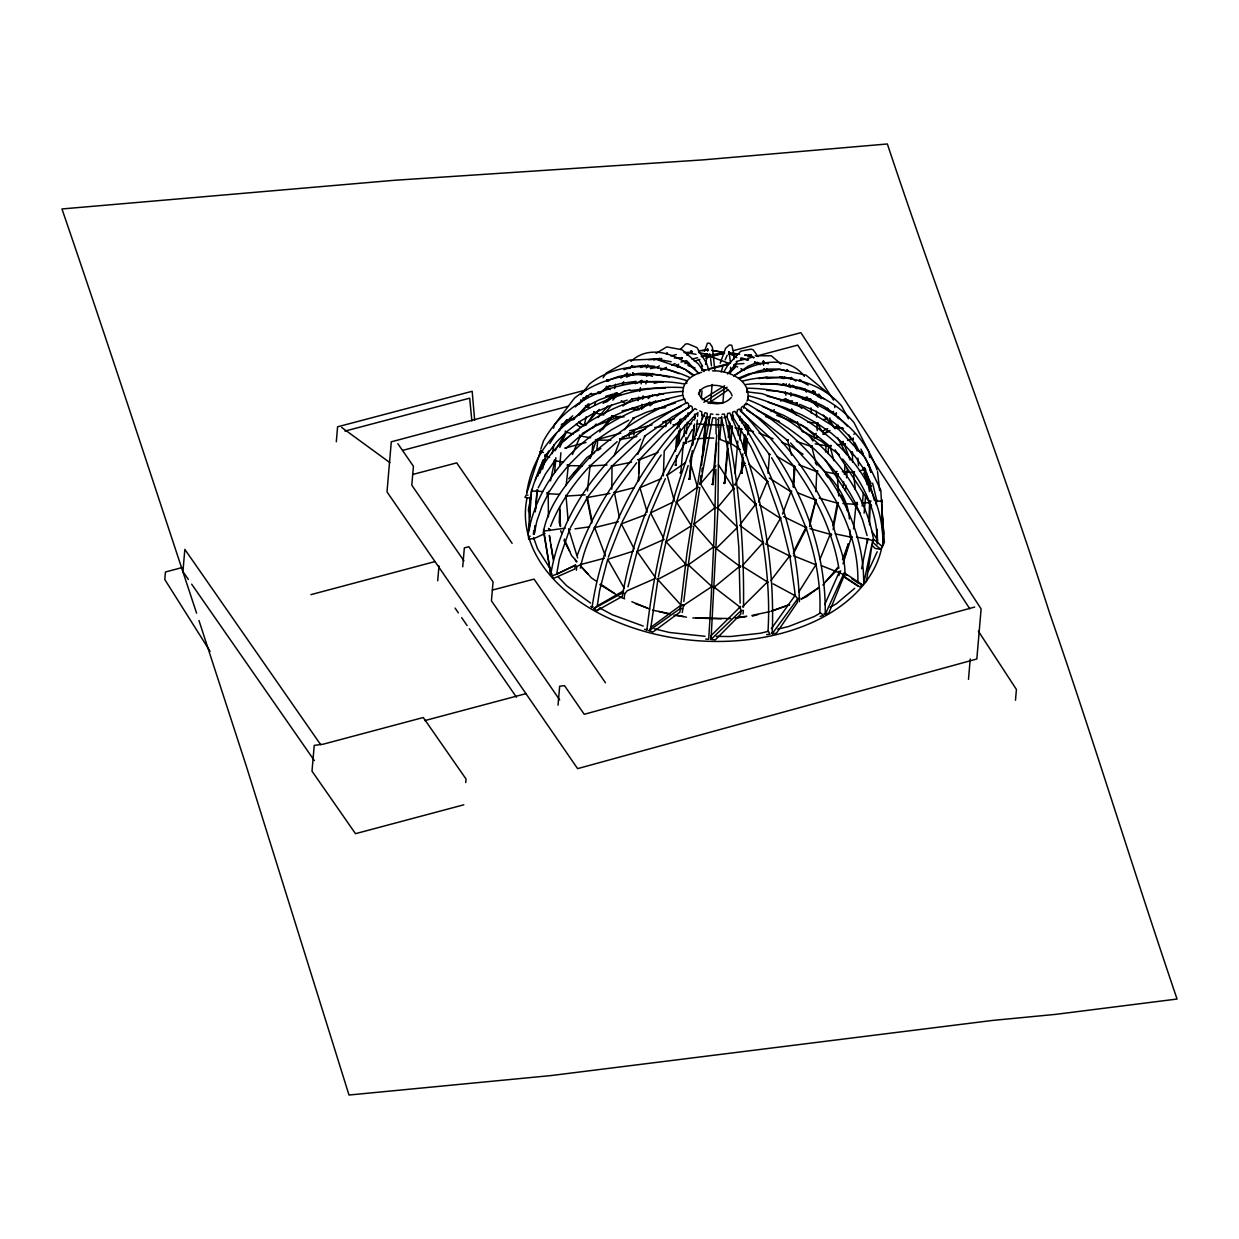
<?xml version="1.0" encoding="UTF-8"?>
<svg xmlns="http://www.w3.org/2000/svg" width="1239" height="1239" viewBox="0 0 1239 1239"><rect width="100%" height="100%" fill="white"/><g stroke="black" fill="none" stroke-linecap="round" stroke-linejoin="round"><path stroke-width="1.5" d="M740.117 603.13L738.816 546.957L733.689 489.235M718.899 424.543L717.83 510.747L711.047 639.386L715.29 639.882L740.736 614.188L741.046 610.626L739.993 607.11L715.739 588.386M611.787 489.235L612.035 466.158L640.501 439.303M715.91 469.38L714.531 527.21L710.923 602.866L708.677 639.309L705.703 639.061M666.427 539.956L676.54 502.12L697.48 487.113L689.813 460.893L707.082 416.939L707.206 413.33L704.96 412.711C674.914 481.661 655.617 555.366 646.866 630.047L644.605 629.242M868.942 521.108L869.546 502.647L862.251 502.802M869.499 524.763L870.227 502.616L868.926 502.538L870.227 502.616M663.33 475.869L664.228 450.996L684.625 426.015L696.829 413.346M666.861 353.936L666.892 352.976L667.418 354.416M638.302 480.887L638.472 477.061M638.627 473.252L639.185 459.87L663.485 434.393L692.462 410.744L692.276 406.981L690.712 405.726C638.333 441.704 598.917 495.554 577.359 555.149M638.627 480.902L639.494 459.886L638.008 459.746L639.494 459.886M743.508 607.11C744.283 542.388 738.769 477.247 724.381 414.089L722.058 414.275M815.866 491.62L816.795 471.687L790.59 442.989M729.539 352.976L729.461 354.493L728.578 353.812M529.27 529.998L529.719 522.548M530.044 516.957C527.086 490.226 538.144 468.931 555.366 448.874C589.005 415.189 635.034 394.343 682.488 391.385L682.735 394.095M534.845 525.584L534.381 533.281L533.405 534.35L533.715 530.602M535.898 508.238L537.029 491.202L542.589 491.527M793.254 483.427L794.4 466.824L769.094 436.732L740.519 411.162L741.418 407.43L742.904 406.284C783.28 435.416 812.877 477.588 832.716 522.889C836.062 540.885 846.81 558.046 844.642 576.832L859.665 586.852L862.576 584.901L844.936 573.27L843.465 574.431L825.236 614.343L824.105 613.444M793.146 486.819L794.555 466.53L793.672 466.964L794.555 466.53M793.549 487.376L794.911 467.599C816.362 497.551 832.654 531.717 838.865 568.205M768.025 473.344L769.465 454.636L748.883 427.161L736.616 413.671L737.422 410.001L739.203 409.056C791.767 463.262 826.428 538.036 825.236 614.343L828.906 612.918L843.155 577.978L843.465 574.431L821.472 565.65M531.376 494.578L528.062 534.799C540.436 459.7 612.298 409.009 683.123 395.21L683.82 399.423M535.294 511.846L537.029 491.202L531.686 491.031M336.311 441.75L337.581 426.805L472.167 391.276L474.676 420.207M437.708 580.781L438.978 565.96M462.72 566.796L464.346 547.886L468.807 546.709L493.06 581.912L491.434 600.822L559.672 699.911M465.74 782.568L466.034 779.021L423.273 717.52L323.131 744.205L314.226 745.382L312.011 771.169L355.5 833.677L463.82 804.808M531.33 493.014L531.624 489.451M540.545 453.691L540.854 450.129L526.668 493.37C536.75 420.532 615.953 383.61 682.875 387.59M543.224 533.049C548.691 500.587 573.734 475.203 594.89 451.616C621.73 429.515 651.017 408.777 684.749 398.943L685.817 403.047M552.176 573.936L550.766 574.431L543.534 529.502M554.592 472.57L555.862 457.749M559.78 465.756L560.895 452.777M558.03 705.177L559.656 686.267L564.488 685.632L584.235 714.299L974.675 607.048M577.637 557.968L568.593 528.836L569.537 529.703L559.393 559.006L556.636 574.199L575.128 565.418L574.819 568.98L553.554 578.412L551.99 575.841L555.908 574.447M576.383 570.234L576.693 566.672L575.128 565.418M580.394 568.097C585.397 541.52 599.521 517.298 613.305 494.346M591.948 453.567L592.908 442.447M596.826 450.454L597.787 439.334L620.785 433.201M629.149 436.407L629.474 432.69M633.872 435.152L634.353 429.592M624.363 597.291L624.673 593.744L627.244 590.755L654.161 578.923M665.73 426.665L666.195 421.105M670.593 423.552L670.918 419.835M675.441 451.306L676.742 436.082M677.392 428.462L677.888 422.762M675.813 465.152L676.618 455.627M677.439 446.117L678.74 430.878M679.065 427.068L679.715 419.463M682.983 391.896C682.813 381.55 692.477 374.596 701.63 372.335M678.802 443.686L680.118 428.446M680.598 422.747L680.923 418.937M680.8 472.802L683.401 442.338M683.897 436.624L684.873 425.194M685.368 419.479L685.694 415.684M685.508 443.19L686.003 437.475M686.329 433.665L687.304 422.236M687.8 416.536L688.125 412.726M689.318 479.028L691.439 454.279M692.245 444.77L693.886 425.72M694.367 420.021L694.862 414.306M689.829 479.245L688.807 479.214L689.829 479.245L692.276 450.686M692.771 444.971L694.568 424.032M695.048 418.317L695.389 414.507L694.351 414.476M712.905 414.244L710.567 413.888L700.856 464.129L686.824 554.267L679.917 612.143L652.876 632.06L649.112 630.651L650.862 627.337L657.94 579.341L685.957 564.473L666.04 541.644L691.393 525.801L676.54 502.12L688.156 465.508M695.993 435.338L697.294 420.098M697.619 416.289L697.96 412.479M699.416 395.349L699.911 389.635M682.255 612.5L683.37 605.484L711.867 586.574L688.295 564.829L693.732 526.157M702.141 418.767L702.451 415.065M701.584 465.601L705.177 423.723M700.329 483.117L700.98 475.497M702.451 458.368L705.874 418.379M700.081 482.885L700.918 483.21L701.568 475.59M701.894 471.78L702.219 467.97M703.52 452.746L706.462 418.472L705.657 418.008M706.215 424.915L706.85 417.512M708.538 426.324L709.358 416.815M710.489 403.48L712.131 384.446M712.518 484.542L716.762 435.044M713.091 484.495L712.115 484.232L713.091 484.495L716.684 442.617M717.985 427.378L718.651 419.773L717.675 419.51M719.751 439.179L721.702 416.335M722.848 403.016L724.149 387.776M724.412 483.551L727.99 441.27M728.315 437.46L729.632 422.236M724.908 482.978L723.886 482.947L724.908 482.978L727.851 448.704M728.826 437.29L729.972 423.955M731.707 425.922L730.778 443.655L719.998 439.411M732.203 420.207L732.528 416.397M730.778 443.655L732.234 426.123M732.899 418.906L733.225 415.096M735.052 473.406L737.824 441.038M738.305 435.323L739.125 425.813M739.621 420.098L739.946 416.289M740.086 439.984L741.077 428.555M741.557 422.855L741.882 419.045M741.17 472.957L742.146 473.221L741.17 472.957L742.811 453.908M743.292 448.208L744.438 434.874M745.088 427.254L745.413 423.459M741.758 472.911L743.059 457.671M743.71 450.051L745.026 434.827M745.506 429.112L746.002 423.397M744.593 453.335L746.064 436.205M746.714 428.586L747.04 424.776M745.94 455.751L747.411 438.621M747.737 434.812L748.557 425.287M743.059 613.986L743.369 610.44L741.046 610.626L711.047 639.386L710.923 635.777L739.993 607.11M799.449 601.612C797.467 534.024 772.764 466.933 734.804 411.317L732.776 412.029L732.063 415.669L750.834 446.458L767.251 481.274L758.578 502.043M825.592 452.003L826.227 444.584M827.993 453.567L828.628 446.164M843.186 487.345L843.666 481.785M844.301 474.382L845.091 465.105M845.432 490.783L845.896 485.223M846.531 477.805L847.337 468.543M838.989 575.577L839.283 572.015L840.77 570.869M862.205 506.023L863.32 493.045M864.125 513.163L865.565 496.483M867.331 542.728L867.625 539.166L856.505 537.091M876.221 503.034L876.515 499.472L872.612 483.195M876.267 504.598L876.515 499.472M881.549 503.204L880.79 490.055L865.194 457.702L838.896 429.639L803.677 407.801L761.954 393.646L748.635 392.035M871.606 544.866L875.121 548.443L880.495 549.249L883.004 545.175L881.858 499.642M968.48 679.359L970.23 658.978M1015.484 700.252L1016.414 689.473L978.345 631.131M701.305 398.602L702.033 390.889M834.776 407.569L834.9 406.299M853.563 528.867L856.025 504.366C845.261 482.776 830.115 463.634 812.381 447.341M587.441 490.876L590.043 466.003L617.177 441.657M566.161 485.549L568.298 465.647L582.485 465.802M854.802 433.758L853.764 434.192M683.804 601.504L688.295 564.829L713.803 546.771L694.041 524.174L699.818 487.469M646.495 375.494L646.681 373.977L645.473 374.952M641.972 404.27L641.275 409.35L649.825 402.04M642.685 399.19L643.165 395.814M693.128 419.556C659.458 473.577 632.773 533.389 622.288 596.439L596.702 610.719L593.868 608.581L597.275 605.948L599.63 590.445L607.714 559.331L633.222 551.185M756.812 362.392L756.642 363.523L757.401 362.315M701.63 369.16L702.188 365.598M705.502 364.374L707.33 355.314L710.969 355.02M735.424 484.434L744.546 463.448L726.999 417.078L727.603 413.47L729.802 413.005C760.483 481.909 775.165 558.324 772.222 633.718L776.419 633.237L797.436 602.324L797.73 598.762L794.958 595.603L773.136 583.832M694.041 524.174L715.135 507.618L700.438 483.814L712.673 417.837L715.972 417.992L716.096 434.022M528.356 510.979L530.602 498.248M638.1 400.755L638.766 397.007M639.789 391.385L640.455 387.652M641.136 383.904L641.802 380.172M833.088 525.63L837.332 503.111L827.853 487.159L816.795 471.687L798.876 464.733M833.119 529.564L838.06 503.282L836.635 503.127L838.06 503.282M590.74 606.367L592.025 607.513C603.114 532.414 641.152 461.744 694.878 408.576L696.736 409.644M552.207 453.629L553.957 444.863M534.241 534.055L536.843 521.108L541.954 506.379L548.211 493.757L559.532 494.315M658.343 577.08L666.04 541.644M861.585 568.701L867.625 539.166L872.69 540.545L873.449 539.104C862.282 474.072 806.976 423.428 747.706 399.593L746.947 401.033M863.707 583.584L872.69 540.545L866.402 581.37L863.707 583.584C864.172 506.937 810.383 439.102 745.754 403.093M550.472 480.887L554.716 460.784L563.528 462.101M614.652 388.566L615.566 384.214M559.811 509.756L559.207 522.331L560.493 526.529L559.703 506.937M627.972 586.868L637.125 551.463L649.794 514.758M649.112 630.651L680.226 608.581L681.032 605.128L657.289 579.016L658.157 580.41L657.955 579.449M586.248 416.722L584.065 425.736L585.846 424.791M588.417 407.708L589.284 404.1M809.501 522.858L815.928 499.704L809.547 526.56M746.544 392.329L747.582 388.225C801.091 388.612 858.968 416.753 877.073 470.046M743.648 408.204L744.624 404.41M542.558 469.132L546.12 456.091L545.361 455.813L546.941 456.262L546.058 456.2L539.817 467.506L535.325 479.601M553.477 428.229L554.468 424.698L574.385 398.246C605.546 373.078 649.128 368.974 686.561 380.574L686.747 383.44M659.225 359.295L659.504 358.288M548.319 492.611L548.691 491.325M540.901 448.781L543.441 441.084C570.172 391.896 631.921 374.627 684.238 383.951M539.972 473.159L543.766 460.211M721.191 372.056L722.74 366.744M594.596 405.153L595.696 401.637M843 563.791L851.348 537.261L835.256 533.901M537.741 476.256L542.868 460.118M590.213 458.507L596.284 440.139L611.911 429.561L628.731 420.222M645.829 383.904L646.975 380.543M677.485 367.425L678.585 364.173M608.349 557.178L621.343 523.896L645.968 514.572M720.2 363.228L725.605 348.252L729.446 344.938L731.784 345.294L733.798 353.889M704.48 351.334L707.438 343.203L709.808 343.28L712.394 347.183L714.841 370.569M702.079 370.275L702.621 368.835M614.203 455.72L620.305 439.458L650.165 420.284L680.97 406.33M637.822 454.248L644.667 436.143L672.219 416.893L688.791 407.724L688.528 403.883L687.304 402.489C620.259 435.989 563.156 498.806 550.766 574.431L544.091 534.551M782.506 514.03L790.962 491.759L771.618 457.733M820.079 559.068L830.192 534.303L810.043 528.666M663.33 537.695L650.552 512.9L665.343 478.641M622.226 385.205L623.682 381.705M607.033 381.364L607.621 379.986L608.55 381.163M572.418 454.496L580.301 436.051L593.357 426.882L609.309 417.946M559.78 447.387L566.347 432.163L573.44 434.084M725.109 359.914L727.2 355.19M550.503 526.389C559.192 504.412 572.666 484.666 588.649 467.366M824.709 604.601L839.283 572.015M868.446 570.807L877.197 551.773M646.386 368.029L647.951 364.684M622.009 522.331L639.913 487.686L661.146 455.023M793.487 551.835L805.939 527.504L790.962 491.759L769.295 478.068M793.332 553.802L806.62 527.845L805.412 527.38L806.62 527.845M570.42 527.597L587.394 497.505L609.867 493.432M538.222 487.841L545.454 473.979L554.716 460.784M745.924 404.905L746.683 403.449M646.866 630.047L647.393 629.04M546.895 454.31L548.676 450.965M559.378 430.924L562.057 425.906L572.697 415.824M549.76 443.547L556.528 433.015M739.853 565.82L739.265 566.858L740.008 566.177M547.545 453.908L546.879 455.085L546.244 453.923M555.196 450.64L565.371 432.798M766.414 542.31L780.462 518.367L767.576 482.141M723.963 371.654L728.176 364.622L740.829 351.164L750.942 349.166L753.173 349.785L758.082 356.646M692.276 429.577L667.016 475.28L685.585 462.565M798.985 591.731L815.897 564.798L793.549 555.784M549.125 491.914L558.278 477.867L568.298 465.647M801.091 380.481L800.425 381.504L801.401 380.481M603.099 377.771L606.274 373.032L629.273 360.131L655.446 359.093L684.795 369.036L693.747 374.983M783.141 378.638L784.829 377.059L783.822 378.143M579.651 466.871L573.58 473.979M658.621 366.589L659.225 365.706M586.124 424.884L594.534 412.742L610.285 405.649L627.228 400.104M619.454 517.685L614.436 492.704L636.645 462.736M586.868 497.722L588.2 497.443L586.868 497.722L591.855 522.951M666.489 354.029L667.171 353.053M727.572 374.008L736.926 362.299M771.37 628.7L794.958 595.603L794.788 591.684L789.801 555.8L780.462 518.367L759.476 504.815M581.091 394.637L589.377 384.105C617.75 361.354 658.126 362.609 689.767 377.554M588.277 496.111L612.035 466.158L631.534 462.209M547.049 454.419L556.249 442.261L565.092 433.433M599.722 431.962L612.066 415.762L612.887 416.614L612.066 415.762M602.557 429.747L612.655 416.474C630.419 408.096 649.391 402.164 668.797 399.097M770.89 580.564L789.863 555.692L790.916 556.59L765.47 543.906M735.501 484.774L734.913 484.217M740.783 523.663L755.651 504.227L745.677 466.902M870.475 501.903L869.453 501.083L871.079 501.129M558.743 430.181L562.057 425.906M624.332 429.856L633.47 418.101L646.479 412.246L675.317 403.016M579.387 415.127L586.419 406.423L598.824 400.011L613.971 394.482M566.378 420.083L562.816 424.466L563.466 424.946L562.274 423.97M579.403 404.022L581.246 400.6L582.423 401.575L581.664 401.111L575.299 406.903M592.598 428.338L596.145 423.986M604.415 413.841L611.524 405.138M718.326 418.07L721.578 417.853L728.191 451.197L733.596 488.321L717.505 507.696L737.499 527.349L716.096 548.583L739.714 566.285L714.222 587.224M598.065 417.528L607.931 405.927M612.856 400.135L616.557 395.783L624.812 390.734M568.747 478.781L586.899 457.516L594.612 452.514M695.652 438.745L687.815 441.951M822.866 584.994L837.982 567.292L835.953 571.194L825.902 581.416M700.438 483.814L715.941 465.833M590.709 419.2L599.211 409.412M605.282 402.412L612.562 394.017M767.173 481.352L749.115 464.331M743.261 564.705L763.038 542.667L755.651 504.227L738.119 487.082M581.974 401.328L584.56 398.509M833.119 411.782L832.5 412.463L833.568 411.394M731.227 397.518C723.514 406.655 706.865 405.323 699.896 395.891M588.277 403.914L574.246 418.658L572.774 419.804L569.986 418.209M680.304 349.522L685.585 344.008L687.908 343.822L696.922 347.555L706.385 363.027L709.111 370.709M734.913 484.991L735.594 484.263M569.29 464.439L582.005 451.817L596.284 440.139L610.858 440.155M729.415 373.202L735.765 366.899M742.316 606.924L767.452 581.927L742.022 566.084M586.047 396.774L583.801 398.973L591.251 393.274M788.701 399.98L787.663 400.971L792.464 400.894M864.264 467.459L863.552 468.125L864.559 468.543M715.646 549.156L716.235 548.118M650.026 405.834L655.586 400.894M717.118 507.603L718.016 508.129M565.898 448.441L578.83 437.088M599.924 393.429L607.002 387.296L621.08 383.409L636.18 381.349M656.964 395.938L659.814 393.506M854.709 588.308L836.402 603.734L830.099 607.373M648.121 398.571L652.535 394.9M562.491 441.889L572.728 433.573L578.969 430.103M733.767 376.129L748.124 366.186L756.007 363.042M603.13 403.403L616.48 392.84L617.285 393.894L616.48 392.918M606.754 401.885L617.146 393.723L620.631 394.745M740.519 411.162L741.991 410.016M592.025 607.513L593.063 606.707M814.472 434.734L816.253 433.371M806.868 428.694L813.884 435.199L814.999 438.234L817.26 436.484M596.702 610.719L600.11 608.07M567.338 431.172L580.146 421.291L594.534 412.742L603.734 415.019M622.907 405.974L631.998 399.035L663.748 393.863M650.862 627.337L681.032 605.128M656.081 353.316L666.768 346.889L681.961 349.723L698.595 364.158L703.566 371.514M602.092 391.059L609.882 385.654M620.785 378.065L625.463 374.828M843.232 441.425L842.024 442.246L843.078 441.781M708.197 403.372L728.315 389.789M857.032 502.368L856.257 502.879L857.078 503.499M703.845 402.35L727.076 387.218M597.694 450.5L600.776 448.503M734.448 375.34C754.443 361.68 787.431 353.951 804.421 376.377M696.999 487.237L697.774 487.268M686.685 355.066L691.331 352.155L683.99 352.573M702.219 399.779L724.598 385.747M630.93 361.432C651.079 342.32 681.744 356.073 698.393 372.954M582.222 433.495L594.968 426.139L620.6 416.196M820.497 612.918L814.116 616.604L788.484 626.547L777.736 629.118M597.275 605.948L623.527 590.848M593.868 608.581L622.598 592.877L624.673 593.744M628.963 368.618L632.215 366.852L642.995 365.52L654.517 366.233M771.076 411.549L774.39 409.753M789.615 604.802L771.123 611.354M864.373 467.831L863.32 468.388L864.683 467.893M834.405 427.393L838.416 425.256M576.693 566.672L580.704 564.535L604.322 558.247M763.472 369.145L764.463 368.649M740.488 378.298L758.206 371.034L766.585 369.439L771.82 371.266M780.616 401.033L785.572 398.571M833.553 427.409L842.396 427.811M814.999 438.234L818.189 436.686M822.975 434.362L829.34 431.249M556.636 574.199L575.67 564.953M626.547 377.152C639.649 369.888 655.679 374.55 669.556 377.136M650.552 512.9L672.607 502.322M640.609 367.518L645.565 365.164M822.495 431.079L827.667 428.617M865.209 469.178L864.311 469.596L865.565 469.442L869.499 491.682M545.036 533.482L533.963 538.609L528.635 539.058L528.526 536.348L530.199 536.208M829.061 446.737L830.424 446.582M635.297 383.641L640.439 381.287L663.175 382.201M664.181 539.337L637.125 551.463L655.849 578.179M825.004 432.674L829.944 430.491M652.457 373.481L648.973 375.014L652.395 376.362M661.161 369.64L666.381 367.348M671.6 365.04L675.069 363.507M661.595 478.502L639.913 487.686L647.192 512.156M738.893 378.003L748.883 373.791L779.981 369.361L806.016 375.169L826.769 392.066M639.185 459.87L658.11 452.374M607.621 380.714L617.982 376.671L630.605 374.07M856.892 502.74L855.994 503.08L857.465 502.926M820.141 616.495L823.455 615.287L819.862 612.407C821.147 583.492 815.185 554.762 805.939 527.504L783.575 516.586M622.133 437.274L645.581 428.895M769.636 611.663L751.98 615.411M771.432 611.013L789.413 604.601M799.759 598.05L797.73 598.762L772.222 633.718L771.603 632.633M868.043 465.244L868.988 464.904L870.723 472.152M623.96 369.64L632.215 366.852M815.82 471.749L817.306 471.935M752.352 616.124L758.067 614.513M847.615 440.464L852.308 439.195L857.171 451.073M661.75 358.443L658.11 359.418L671.197 361.742M670.841 356.011L676.308 354.555M782.955 383.889L783.977 383.61M859.386 470.897L864.172 469.612L871.125 483.349M585.799 389.991L391.292 441.812L387.002 491.883L577.606 768.645L976.828 658.978L981.118 608.907L800.874 332.672L733.534 350.606M660.604 370.043L666.21 368.556M684.919 363.569L688.652 362.578M694.258 361.076L699.88 359.589M705.487 358.086L722.322 353.595M402.69 450.377L568.484 406.206M605.763 396.263L611.354 394.776M624.394 391.307L629.985 389.805M654.207 383.347L657.94 382.355M708.259 368.959L730.623 362.996M736.214 361.509L743.679 359.511M747.396 358.52L751.128 357.529M756.719 356.042L797.715 345.108L833.599 400.104M564.752 448.131L585.985 442.478M629.629 430.847L652.039 424.869M662.664 422.034L674.45 418.89M182.21 567.524L165.437 572L164.802 579.542L210.088 651.342M310.865 594.658L434.997 561.577M424.807 720.587L525.956 693.639M344.969 431.095L469.674 398.184L471.873 420.997M680.97 362.051L686.483 360.611M691.997 359.155L697.495 357.699M701.181 356.724L704.852 355.763L701.336 355.175M412.711 474.46L456.711 462.875L512.11 543.302M492.348 590.089L534.055 579.109L605.484 682.828M614.436 492.704L634.43 487.562M653.774 359.96L657.351 359.047M742.641 381.085C776.915 372.134 817.182 378.344 841.529 405.85L848.421 418.72M618.338 521.712L594.658 527.582L605.453 555.986M704.557 370.368L728.687 364.452M768.381 631.332L760.312 633.253L730.452 636.521L716.266 636.397M650.429 368.664L657.77 366.961M622.102 410.945L637.713 407.445L638.751 409.257M705.502 418.674L706.462 418.472M746.079 616.666L735.377 618.06M544.386 531.004L565.216 528.17M867.796 465.136L868.988 464.904M723.901 417.667L726.999 417.078M620.305 439.458L636.815 436.562M756.611 362.779L757.556 362.624M758.686 378.576L767.08 377.152M654.703 427.548L665.668 425.922M672.963 424.838L680.273 423.753M697.665 438.838L707.438 437.925M790.11 491.62L791.551 492.146M730.731 618.555L692.787 617.936M735.316 617.874L746.792 616.186M575.02 528.852L589.485 526.838M766.662 634.631L770.008 634.182L768.041 630.728C769.822 601.302 767.406 571.768 763.038 542.667L739.637 525.166M590.291 394.312L598.468 393.197L598.174 391.648M607.559 386.63L609.077 386.429M712.193 354.617L724.552 353.007M802.423 399.128L807.952 398.447M630.264 390.641L647.47 388.535L665.405 388.194M701.971 350.622L707.438 349.956L698.347 350.869M805.025 400.197L810.167 399.593L818.096 407.275M745.568 384.539C784.86 379.939 827.265 391.973 853.857 422.344L869.081 452.018L869.639 457.516M835.814 471.641L837.177 471.486M654.362 408.87L665.56 407.646M721.284 618.819L695.977 618.044M714.624 354.741L723.715 354.029M734.712 364.204L743.896 363.523M823.501 419.463L827.249 419.216M585.133 494.841L566.037 496.096L568.097 520.318M766.352 378.391L779.796 377.492M590.043 466.003L607.033 464.997M648.539 359.682L657.212 359.186M631.859 407.956L634.879 410.016L639.061 409.799M760.823 384.338L774.205 383.858L785.82 384.864L788.995 386.754M837.332 444.677L844.255 444.429L855.189 456.587L864.172 469.612L867.037 484.604M674.341 358.025L681.884 357.792M614.219 393.429L615.442 393.429M561.329 424.481L562.661 424.466M768.614 369.052L778.216 369.052L786.873 371.034M755.263 355.748L771.262 355.763L780.973 364.049M705.068 636.304L669.308 632.448L654.316 628.777M566.997 419.711L570.854 419.773M687.815 423.661L691.61 423.784M697.325 423.955L723.886 425.426M707.918 437.94L713.71 438.11M744.624 465.461L745.646 465.492M712.502 370.879C728.578 370.074 751.717 380.404 747.613 399.81L748.666 395.861C816.656 413.036 884.088 470.077 883.004 545.175L884.383 542.419L881.61 504.769M716.328 414.415L718.697 414.492M612.655 416.474L624.1 416.862M876.577 501.036L881.92 501.222M836.464 428.152L843.527 428.462M842.35 471.718L853.439 472.446C868.136 493.277 877.862 518.274 877.212 544.029M842.907 503.499L856.025 504.366L862.561 519.915L867.068 535.542M536.921 489.746L537.788 489.808M733.503 354.292L737.236 354.602M744.685 355.237L748.402 355.547L744.871 355.02M683.37 616.557L673.97 615.179M766.662 390.331L779.703 391.509L795.515 394.714L810.167 399.593M633.315 366.419L634.802 366.558M741.015 358.938L748.495 359.883M779.718 376.764L791.396 378.267L796.011 381.101M763.936 363.693L756.952 362.748L760.25 364.684M712.611 402.102L721.702 403.341M807.673 422.05L817.229 423.366L823.827 434.146M639.572 374.534L646.603 375.541M669.354 614.126L658.761 611.462M527.984 495.151L526.312 494.903L524.949 497.381L530.323 498.186M680.226 608.581L682.565 608.938M739.59 354.23L729.012 352.635L736.833 357.622M580.301 436.051L590.647 437.739M685.539 352.588L696.07 354.323M724.474 352.48L711.651 350.343L722.136 352.31M707.082 416.939L710.334 417.481M806.155 397.022L807.596 397.27M815.185 443.841L830.053 446.443L833.909 460.676M767.158 396.093L796.398 403.341L801.85 408.498M824.973 471.78L837.27 474.243L838.695 496.003M698.564 352.588L709.885 354.896M727.587 426.185L731.289 426.959M734.99 427.718L742.409 429.252M747.953 430.413L753.513 431.559M652.55 610.177L670.191 613.832M677.206 615.287L686.483 617.192M572.232 419.293L573.487 419.572M788.639 385.112L802.005 388.132L814.131 392.887L824.88 399.33M611.214 394.56L616.557 395.783L614.699 393.677M765.532 416.598L779.501 421.415M643.242 626.067L612.422 614.823L599.862 608.055M816.021 500.091L797.901 492.905M646.928 607.9L635.545 603.672M540.096 451.569L543.456 452.498M819.227 498.063L837.332 503.111C850.248 527.613 858.766 555.01 857.806 582.949L851.611 578.551M704.852 416.335L701.754 415.437L701.754 411.782L699.679 410.93M768.242 402.35L784.457 407.492L801.463 414.724L817.229 423.366M762.419 406.438L783.559 415.313L797.049 422.654L802.841 431.977M687.986 365.551L695.079 367.952M796.336 441.254L811.746 446.721L816.501 464.904M768.257 363.801L763.224 361.958L763.596 365.242M586.419 395.783L587.813 396.294M546.12 456.091L549.543 457.346M742.378 358.086L747.752 360.069M693.716 523.803L694.568 524.856M707.33 355.314L728.764 363.321M666.659 368.959L679.235 373.698M776.76 415.344L800.983 424.869L807.673 428.586M754.04 357.498L750.648 356.151L753.668 357.87M758.98 433.046L773.074 438.776M781.886 442.369L790.699 445.947L802.996 454.248M619.066 596.548L624.673 598.84M631.844 601.751L649.732 609.03M786.3 399.918L788.376 400.77M858.642 583.29L862.576 584.901M858.085 586.202L843.356 576.522M799.651 404.348L815.092 410.992L827.575 418.178M757.246 410.264C777.116 419.603 795.252 432.303 811.746 446.721M614.42 593.419L599.862 584.591M810.786 399.903L823.455 406.082L835.241 414.089L838.509 418.689M658.621 358.613L659.752 359.171M801.587 430.583L821.318 441.223L839.407 454.728M590.585 603.052L566.657 585.753L558.293 576.971M734.479 365.211L737.67 366.945M740.876 368.68L744.066 370.415M801.974 381.643L808.184 385.128M586.419 406.423L589.237 408.018M676.153 364.545L684.501 369.377M776.838 456.355L794.4 466.824M842.597 441.518L843.511 442.075M746.637 410.078L760.065 418.488L787.694 440.464L791.566 455.255M685.988 564.597L685.322 564.163L686.189 565.557M800.332 424.45L815.897 434.874L830.053 446.443M815.277 462.55C831.803 476.86 847.956 496.266 849.396 518.955M730.979 443.423L737.437 447.775M596.052 581.014L591.421 577.87L580.348 565.418M600.652 584.111L617.518 595.51M626.314 373.682L627.476 374.488L627.259 373.063M621.297 400.693L625.819 403.806M817.895 423.831L831.555 433.309L844.255 444.429L850.078 460.041M576.104 424.234L580.843 427.563M578.876 422.437L583.259 425.519M843.867 573.053L846.965 575.252M341.654 427.44L389.882 462.612M607.002 387.296L610.099 389.588M578.721 421.972L583.182 425.302M686.174 370.353L692.012 374.798M588.076 574.106L580.983 566.827M792.573 385.283L796.971 388.814M882.633 546.693L873.449 539.104L873.154 542.667L880.495 549.249M816.935 394.854L821.287 398.679M598.731 393.382L597.817 392.577L598.871 393.63M837.765 416.443L847.43 426.185M686.964 361.153L698.873 373.589M814.131 392.887L818.22 396.945M852.308 439.195L841.591 428.524L829.139 419.076L835.04 428.787M573.595 418.039L574.509 418.844M577.049 561.685L571.489 555.444L564.287 539.011M713.912 587.038L714.934 588.2L714.299 587.317M810.306 399.19L812.614 402.226M823.285 415.003L832.84 426.139M842.628 459.019L853.439 472.446L855.328 489.591M731.196 354.013L731.815 354.803M791.597 408.885L796.305 414.988M582.996 397.951L583.569 398.602M818.778 394.033L822.015 398.354M626.717 373.404L627.058 373.636M825.701 474.429L827.606 477.03M840.816 495.182L843.558 500.587M569.677 551.293L563.977 540.483M320.622 744.608L184.843 549.373L182.923 571.613L188.39 579.449M191.658 584.158L314.334 760.545M397.858 443.686L413.423 466.282L411.797 485.192L463.928 560.88M455.085 608.086L458.368 612.856M461.667 617.626L467.134 625.587M469.333 628.777L516.446 697.185M869.484 455.1L969.75 608.752M835.101 449.788L871.559 505.667M808.959 434.904L812.954 441.022M824.957 459.406L860.424 513.751M871.652 530.973L877.646 540.158M718.326 464.61L733.596 488.321M549.744 567.989L537.54 548.769L533.575 537.571M863.537 473.128L871.497 486.23M843.991 501.996L846.33 506.039L847.058 510.267M574.834 559.207L576.398 561.902M698.486 359.295L702.544 366.341M633.563 407.724L634.879 410.016M607.714 559.331L624.239 588.293M548.505 528.449L549.373 529.951M702.405 370.384L701.94 369.516M850.465 451.616L852.231 454.883M861.167 450.965L868.012 463.665L871.002 472.09M837.688 437.708L846.64 454.589M854.631 442.447L859.835 452.421M621.343 523.896L634.182 548.939M860.919 449.029L863.335 453.954M827.482 408.049L829.123 411.456M560.663 530.757L561.871 533.513M805.04 389L806.357 392.128M741.836 420.021L742.796 422.422M849.102 435.028L850.279 438.56M196.583 613.181C151.963 478.347 108.056 343.296 61.95 208.957L394.157 180.305L703.194 159.862L887.356 143.972C939.611 301.201 999.346 455.875 1049.82 613.723C1094.083 741.542 1133.499 870.971 1177.05 999.037L1055.736 1014.354L992.408 1020.456L550.968 1075.576L348.995 1095.028L246.391 766.352L198.968 620.491M789.336 383.935L790.358 387.513M866.773 473.097L874.424 500.51M667.093 474.847L674.372 501.067M783.962 377.399L784.302 378.623M729.306 353.781L730.437 362.454M587.394 497.505L592.025 520.938M553.399 560.136L549.373 535.418L550.271 540.994M550.875 544.742L552.997 557.829M829.867 417.93L830.115 419.448M785.309 391.679L785.882 395.241M710.582 358.613L711.434 365.799M877.537 471.61L879.628 490.644M810.956 407.848L811.483 413.207M528.588 508.315L529.75 521.263M857.868 458.074L858.534 465.647M882.199 513.256L883.531 533.947M714.438 586.543L714.5 587.425M849.83 529.765L850.124 536.983M815.99 401.622L816.145 405.494M816.393 411.286L816.64 417.094M816.873 422.886L817.198 430.63M877.104 529.208L877.553 542.465M852.417 451.77L852.602 462.348M600.187 391.524L600.203 392.84M790.9 392.701L790.931 396.093M730.576 367.286L730.623 372.211M548.211 493.757L548.412 516.88M733.798 355.686L733.813 359.31M733.829 364.731L733.844 368.355M881.734 547.762A179.423 118.185 4.9 0 1 679.499 638.782A179.423 118.185 4.9 0 1 527.117 497.644M881.967 515.935A179.423 118.185 4.9 0 1 882.865 521.573M883.453 529.115A179.423 118.185 4.9 0 1 883.299 536.626M698.44 394.203A16.99 11.197 4.9 0 1 715.321 385.329A16.99 11.197 4.9 0 1 732.063 395.953M780.725 517.871L780.059 518.723L780.725 517.871M580.084 435.369L580.069 436.887L581.153 436.051L580.084 435.369M709.699 354.184L709.684 355.701L709.699 354.184M549.698 529.316L549.667 530.664L548.738 529.889L549.698 529.316M805.954 527.179L805.923 528.046L805.954 527.179M567.88 465.399L569.15 465.771L567.88 465.399M589.361 465.616L590.43 466.019L589.361 465.616M594.24 412.014L594.147 413.253L595.2 412.974L594.24 412.014M844.038 443.918L843.96 445.033L845.494 443.794L844.038 443.918M547.204 492.719L547.065 494.407L549.109 493.726L547.204 492.719M565.758 495.461L565.665 496.638L566.703 496.204L565.758 495.461M781.515 376.811L781.437 377.787L781.515 376.811M848.405 543.689L845.06 555.924L842.505 559.687L848.405 543.689M830.889 445.467L830.734 447L829.913 446.241L830.889 445.467M766.833 368.649L766.182 369.996L766.833 368.649M748.743 354.679L748.573 356.213L748.743 354.679M639.061 459.421L639.494 460.397L639.061 459.421M614.792 492.379L614.637 493.556L614.792 492.379M789.646 555.32L789.491 556.45L789.646 555.32M707.268 353.951L707.082 355.423L707.268 353.951M729.121 352.248L728.935 353.719L729.121 352.248M817.616 422.964L816.501 423.831L817.616 422.964M781.577 377.028L781.406 378.143L781.577 377.028M594.797 412.819L593.806 412.184L594.797 412.819M729.337 351.891L729.09 353.471L729.337 351.891M748.743 354.803L748.48 356.383L748.743 354.803M817.585 422.747L816.671 423.614L817.585 422.747M659.133 358.582L658.947 359.682L659.133 358.582M851.673 536.781L851.456 537.896L851.673 536.781M728.919 351.876L728.625 353.378L728.919 351.876M791.024 491.542L790.854 492.394L791.69 491.109L791.024 491.542M786.641 399.314L785.774 400.305L786.641 399.314M767.359 581.68L767.189 582.5L767.359 581.68M617.533 393.398L617.316 394.467L616.588 393.336L617.533 393.398M586.279 405.695L585.97 407.197L587.363 406.64L586.279 405.695M676.169 464.857L675.224 465.059L676.169 464.857M685.291 442.803L686.096 443.268L685.291 442.803M720.107 438.9L719.162 439.102L720.107 438.9M648.849 374.348L648.524 375.634L649.546 375.076L648.849 374.348M700.763 483.365L699.601 484.186L700.763 483.365M715.461 507.169L714.299 507.99L715.461 507.169M750.741 354.726L750.354 356.182L751.748 355.748L750.741 354.726M649.205 374.952L649.205 374.952M606.816 386.491L606.491 387.699L607.714 387.699L606.816 386.491M741.046 358.102L740.643 359.573L741.046 358.102M794.88 594.906L794.524 596.176L795.484 595.742L794.88 594.906M682.162 357.622L681.884 358.629L682.162 357.622M537.54 490.675L537.184 491.96L536.348 490.985L537.54 490.675M754.861 361.865L754.474 363.259L755.372 362.981L754.861 361.865M837.208 473.701L836.898 474.769L837.967 474.15L837.208 473.701M853.268 438.312L852.912 439.535L851.998 438.978L853.268 438.312M864.76 469.07L864.404 470.293L863.366 469.457L864.76 469.07M751.051 355.608L750.586 357.064L751.051 355.608M545.237 454.837L544.726 456.448L545.981 456.138L545.237 454.837M707.763 354.772L707.283 356.135L707.763 354.772M817.616 470.882L817.105 472.322L817.616 470.882M554.545 460.087L554.143 461.218L555.475 461.063L554.545 460.087M587.332 497.195L587.007 498.016L586.434 496.978L587.332 497.195M791.349 378.096L790.993 379.01L791.349 378.096M812.861 391.323L812.49 392.236L812.861 391.323M763.642 361.292L763.038 362.779L763.642 361.292M763.27 361.199L762.697 362.593L763.27 361.199M812.164 446.179L811.313 446.861L812.164 446.179M838.354 473.84L837.146 474.165L838.354 473.84M633.749 373.713L633.299 374.705L632.68 373.404L633.749 373.713M816.269 564.395L815.804 565.433L816.269 564.395M632.153 366.016L631.611 367.131L632.866 367.41L632.153 366.016M787.23 369.656L786.564 371.003L788.081 370.91L787.23 369.656M707.515 349.042L707.717 350.575L707.515 349.042M786.254 384.152L785.433 385.329L786.254 384.152M854.445 471.78L853.872 472.911L853.206 472.167L854.445 471.78M856.645 503.948L856.087 505.078L855.359 504.056L856.645 503.948M763.178 542.372L762.775 543.162L763.178 542.372M612.391 466.112L611.679 465.601L612.391 466.112M815.216 499.379L814.704 500.37L815.216 499.379M704.681 369.718L704.046 370.879L704.681 369.718M704.945 354.122L705.084 355.608L704.945 354.122M791.582 377.523L790.807 378.778L791.582 377.523M590.678 465.818L590.027 466.886L589.733 465.399L590.678 465.818M813.636 390.889L812.83 392.19L812.459 391.137L813.636 390.889M796.181 403.542L796.956 402.737L796.181 403.542M740.225 606.444L739.497 607.575L740.225 606.444M658.436 578.768L657.429 579.697L658.436 578.768M794.803 466.375L794.261 467.196L794.803 466.375M799.759 379.63L798.938 380.853L800.1 380.838L799.759 379.63M562.026 425.178L561.344 426.185L562.8 426.371L562.026 425.178M659.551 359.387L658.947 360.27L658.529 358.845L659.551 359.387M614.002 492.456L614.823 492.626L614.002 492.456M838.261 502.647L837.564 503.638L838.261 502.647M830.765 534.009L830.068 535L829.758 533.87L830.765 534.009M691.858 351.334L691.161 352.294L690.928 350.807L691.858 351.334M814.704 391.601L813.853 392.778L815.293 393.026L814.704 391.601M744.964 463.34L744.035 463.216L744.964 463.34M877.398 500.695L876.562 501.78L875.772 500.649L877.398 500.695M580.797 563.838L581.106 565.154L580.797 563.838M810.445 398.896L809.547 399.965L810.445 398.896M633.284 417.744L633.996 418.612L633.284 417.744M810.6 399.113L809.547 400.212L810.6 399.113M814.085 392.918L813.45 393.599L814.085 392.918M755.821 504.056L755.14 504.784L755.821 504.056M836.062 413.656L835.04 414.74L834.885 413.64L836.062 413.656M707.67 349.15L706.896 349.971L707.763 350.761L707.67 349.15M595.154 527.535L594.085 527.845L595.076 527.489M568.314 465.322L567.648 466.019L567.214 464.857L568.314 465.322M691.858 352.17L691.145 352.898L690.99 351.396L691.858 352.17M666.458 541.257L665.513 542.093L666.458 541.257M868.415 464.517L867.703 465.183L868.709 465.601L868.415 464.517M583.925 398.261L583.058 399.082L584.452 399.593L583.925 398.261M818.468 587.844L806.186 596.888L801.044 599.149L818.468 587.844M704.945 370.399L704.279 369.872L704.945 370.399M797.684 422.189L796.785 422.995L797.684 422.189M868.446 538.996L867.455 539.879L866.99 538.624L868.446 538.996M733.473 487.996L734.092 488.755L733.473 487.996M561.871 425.72L562.568 426.185L561.871 425.72M546.709 454.109L547.406 454.574L546.709 454.109M705.223 355.918L704.619 354.958L705.223 355.918M770.023 454.434L768.923 454.527L770.023 454.434M596.671 440.139L595.525 439.752L596.671 440.139M836.48 413.176L835.256 414.043L836.48 413.176M788.329 440.139L787.214 440.495L788.329 440.139M618.942 395.334L618.106 394.312L618.942 395.334M646.975 375.82L646.139 374.798L646.975 375.82M617.239 395.706L616.232 396.48L616.201 395.164L617.239 395.706M620.367 438.993L620.6 440.062L620.367 438.993M596.826 440.217L596.083 440.728L595.928 439.489L596.826 440.217M869.793 502.089L869.004 502.6L869.824 503.22L869.793 502.089M689.984 460.614L689.984 460.614M839.996 572.015L838.958 572.666L838.911 571.349L839.996 572.015M665.87 541.381L666.288 542.217L665.87 541.381M691.223 525.553L691.641 526.374L691.223 525.553M830.641 534.164L831.57 534.799L830.641 534.164M612.515 466.081L611.369 465.957L612.515 466.081M812.041 446.381L810.987 447.016L812.041 446.381M644.574 435.849L645.178 436.531L644.574 435.849M566.44 431.853L565.511 432.349L565.263 431.11L566.44 431.853M680.985 472.431L680.211 472.849L680.985 472.431M739.853 449.447L738.878 449.199L739.853 449.447M852.556 438.993L851.518 439.551L852.556 438.993M767.266 480.98L767.824 481.584L767.266 480.98M566.084 495.956L566.084 495.956M554.638 460.629L554.638 460.629M856.799 504.118L857.496 504.536L856.799 504.118M853.547 472.26L852.649 472.617L853.547 472.26M570.467 529.378L569.104 529.657L570.467 529.378M619.887 438.869L620.6 439.535L619.887 438.869M581.927 400.817L580.859 401.08L580.843 399.794L581.927 400.817M612.887 416.072L612.902 417.156L612.887 416.072M851.921 537.37L850.682 537.014L851.921 537.37M755.48 503.948L756.255 504.784L755.48 503.948M816.284 565.015L815.262 564.395L816.145 565.015M780.911 518.274L780.911 518.274M767.824 582.222L766.926 581.385L767.824 582.222M567.152 432.473L565.836 431.807L567.152 432.473M580.642 436.128L579.48 435.447L580.642 436.128M712.301 586.976L711.511 585.923L712.301 586.976M683.804 605.886L683.014 604.833L683.804 605.886M714.872 507.262L715.662 508.3L714.872 507.262M632.959 373.032L633.284 374.132L632.959 373.032M713.803 546.569L714.16 547.359L713.803 546.569M688.295 564.628L688.652 565.418L688.295 564.628M586.651 406.578L585.536 405.618L586.651 406.578M739.776 566.378L740.426 567.261L739.776 566.378M657.894 366.729L657.955 367.766L657.894 366.729M763.58 543.147L762.759 542.465L763.58 543.147M632.54 367.302L631.766 366.016L632.54 367.302M640.408 381.039L640.795 382.03L640.408 381.039M607.11 387.404L606.382 386.568L607.11 387.404M607.373 380.358L606.816 379.707L607.373 380.358M697.851 487.639L697.232 486.726L697.851 487.639M676.928 502.631L676.293 501.733L676.928 502.631M632.479 399.686L631.735 398.633L632.479 399.686"/></g></svg>
